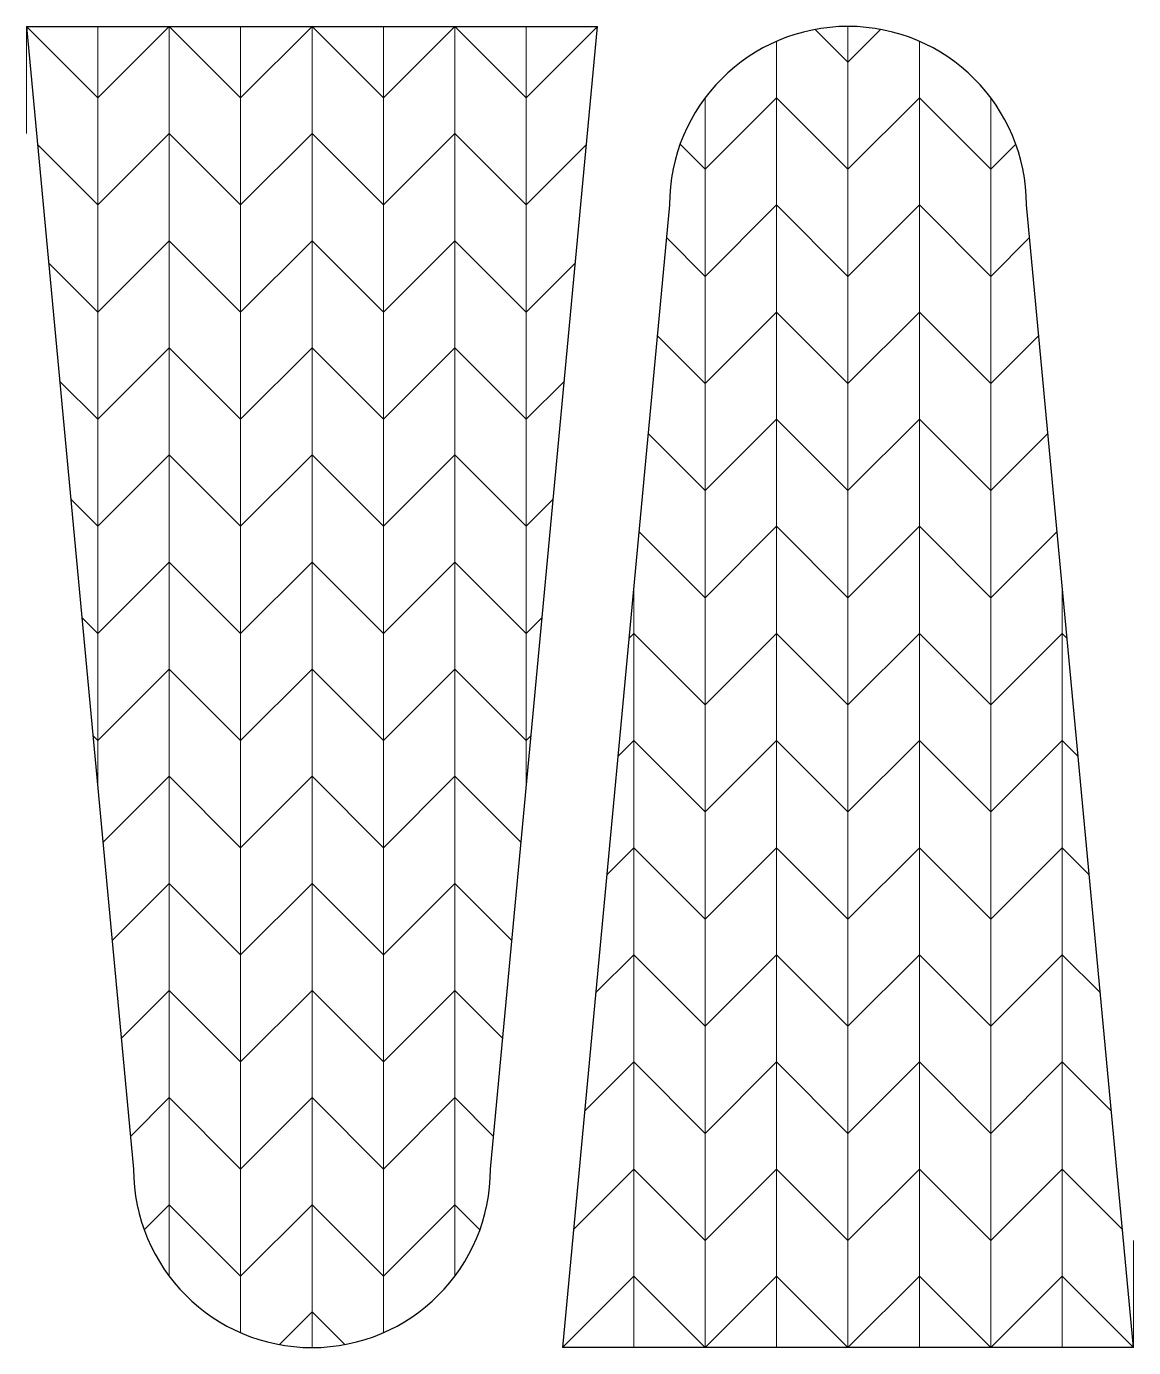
# Model space of a CAD drawing. Header units: inches. Extents: x 3.3 to 34.3, y 31.2 to 68.2.
import ezdxf

# ---------------------------------------------------------------- set-up
doc = ezdxf.new("R2010")
doc.units = ezdxf.units.IN
doc.header["$MEASUREMENT"] = 0
doc.layers.get('0').update_dxf_attribs({"lineweight": 25})
doc.layers.add('hatch', color=1, linetype='Continuous', lineweight=13)

msp = doc.modelspace()

# ---------------------------------------------------------------- linework, layer by layer
for p, q in [((3.253, 68.236), (19.253, 68.236)), ((3.253, 68.236), (6.253, 36.236)), ((16.253, 36.236), (19.253, 68.236)), ((21.266, 63.236), (18.266, 31.236)), ((34.266, 31.236), (31.266, 63.236)), ((34.266, 31.236), (18.266, 31.236))]:
    msp.add_line(p, q)
for centre, start, end in [((26.266, 63.236), 0, 180), ((11.253, 36.236), 180, 0)]:
    msp.add_arc(centre, 5, start, end)
at = {"layer": 'hatch'}
for p, q in [((3.253, 68.236), (3.253, 65.236)), ((5.253, 66.236), (3.253, 68.236)), ((5.253, 68.236), (5.253, 46.903)), ((5.253, 66.236), (7.253, 68.236)), ((7.253, 68.236), (7.253, 33.236)), ((9.253, 66.236), (7.253, 68.236)), ((9.253, 68.236), (9.253, 31.654)), ((9.253, 66.236), (11.253, 68.236)), ((11.253, 68.236), (11.253, 31.236)), ((13.253, 66.236), (11.253, 68.236)), ((13.253, 68.236), (13.253, 31.654)), ((13.253, 66.236), (15.253, 68.236)), ((15.253, 68.236), (15.253, 33.236)), ((17.253, 66.236), (15.253, 68.236)), ((17.253, 68.236), (17.253, 46.903)), ((17.253, 66.236), (19.253, 68.236)), ((25.35, 68.152), (26.266, 67.236)), ((26.266, 31.236), (26.266, 68.236)), ((27.181, 68.152), (26.266, 67.236)), ((24.266, 31.236), (24.266, 67.819)), ((28.266, 31.236), (28.266, 67.819)), ((22.266, 31.236), (22.266, 66.236)), ((24.266, 66.236), (22.266, 64.236)), ((24.266, 66.236), (26.266, 64.236)), ((28.266, 66.236), (26.266, 64.236)), ((28.266, 66.236), (30.266, 64.236)), ((30.266, 31.236), (30.266, 66.236)), ((5.253, 63.236), (7.253, 65.236)), ((9.253, 63.236), (7.253, 65.236)), ((9.253, 63.236), (11.253, 65.236)), ((13.253, 63.236), (11.253, 65.236)), ((13.253, 63.236), (15.253, 65.236)), ((17.253, 63.236), (15.253, 65.236)), ((5.253, 63.236), (3.564, 64.926)), ((17.253, 63.236), (18.943, 64.926)), ((21.564, 64.938), (22.266, 64.236)), ((30.967, 64.938), (30.266, 64.236)), ((24.266, 63.236), (22.266, 61.236)), ((24.266, 63.236), (26.266, 61.236)), ((28.266, 63.236), (26.266, 61.236)), ((28.266, 63.236), (30.266, 61.236)), ((5.253, 60.236), (7.253, 62.236)), ((9.253, 60.236), (7.253, 62.236)), ((9.253, 60.236), (11.253, 62.236)), ((13.253, 60.236), (11.253, 62.236)), ((13.253, 60.236), (15.253, 62.236)), ((17.253, 60.236), (15.253, 62.236)), ((21.18, 62.322), (22.266, 61.236)), ((31.352, 62.322), (30.266, 61.236)), ((5.253, 60.236), (3.874, 61.615)), ((17.253, 60.236), (18.633, 61.615)), ((24.266, 60.236), (22.266, 58.236)), ((24.266, 60.236), (26.266, 58.236)), ((28.266, 60.236), (26.266, 58.236)), ((28.266, 60.236), (30.266, 58.236)), ((20.923, 59.579), (22.266, 58.236)), ((31.609, 59.579), (30.266, 58.236)), ((5.253, 57.236), (7.253, 59.236)), ((9.253, 57.236), (7.253, 59.236)), ((9.253, 57.236), (11.253, 59.236)), ((13.253, 57.236), (11.253, 59.236)), ((13.253, 57.236), (15.253, 59.236)), ((17.253, 57.236), (15.253, 59.236)), ((5.253, 57.236), (4.184, 58.305)), ((17.253, 57.236), (18.322, 58.305)), ((24.266, 57.236), (22.266, 55.236)), ((24.266, 57.236), (26.266, 55.236)), ((28.266, 57.236), (26.266, 55.236)), ((28.266, 57.236), (30.266, 55.236)), ((20.666, 56.836), (22.266, 55.236)), ((31.866, 56.836), (30.266, 55.236)), ((5.253, 54.236), (7.253, 56.236)), ((9.253, 54.236), (7.253, 56.236)), ((9.253, 54.236), (11.253, 56.236)), ((13.253, 54.236), (11.253, 56.236)), ((13.253, 54.236), (15.253, 56.236)), ((17.253, 54.236), (15.253, 56.236)), ((5.253, 54.236), (4.495, 54.995)), ((17.253, 54.236), (18.012, 54.995)), ((20.409, 54.093), (22.266, 52.236)), ((24.266, 54.236), (22.266, 52.236)), ((24.266, 54.236), (26.266, 52.236)), ((28.266, 54.236), (26.266, 52.236)), ((28.266, 54.236), (30.266, 52.236)), ((32.123, 54.093), (30.266, 52.236)), ((5.253, 51.236), (7.253, 53.236)), ((9.253, 51.236), (7.253, 53.236)), ((9.253, 51.236), (11.253, 53.236)), ((13.253, 51.236), (11.253, 53.236)), ((13.253, 51.236), (15.253, 53.236)), ((17.253, 51.236), (15.253, 53.236)), ((20.266, 31.236), (20.266, 52.569)), ((32.266, 31.236), (32.266, 52.569)), ((5.253, 51.236), (4.805, 51.684)), ((17.253, 51.236), (17.702, 51.684)), ((20.266, 51.236), (20.128, 51.098)), ((20.266, 51.236), (22.266, 49.236)), ((24.266, 51.236), (22.266, 49.236)), ((24.266, 51.236), (26.266, 49.236)), ((28.266, 51.236), (26.266, 49.236)), ((28.266, 51.236), (30.266, 49.236)), ((32.266, 51.236), (30.266, 49.236)), ((32.266, 51.236), (32.404, 51.098)), ((5.253, 48.236), (7.253, 50.236)), ((9.253, 48.236), (7.253, 50.236)), ((9.253, 48.236), (11.253, 50.236)), ((13.253, 48.236), (11.253, 50.236)), ((13.253, 48.236), (15.253, 50.236)), ((17.253, 48.236), (15.253, 50.236)), ((5.253, 48.236), (5.115, 48.374)), ((17.253, 48.236), (17.391, 48.374)), ((20.266, 48.236), (19.818, 47.788)), ((20.266, 48.236), (22.266, 46.236)), ((24.266, 48.236), (22.266, 46.236)), ((24.266, 48.236), (26.266, 46.236)), ((28.266, 48.236), (26.266, 46.236)), ((28.266, 48.236), (30.266, 46.236)), ((32.266, 48.236), (30.266, 46.236)), ((32.266, 48.236), (32.714, 47.788)), ((5.396, 45.379), (7.253, 47.236)), ((9.253, 45.236), (7.253, 47.236)), ((9.253, 45.236), (11.253, 47.236)), ((13.253, 45.236), (11.253, 47.236)), ((13.253, 45.236), (15.253, 47.236)), ((17.11, 45.379), (15.253, 47.236)), ((20.266, 45.236), (19.507, 44.478)), ((20.266, 45.236), (22.266, 43.236)), ((24.266, 45.236), (22.266, 43.236)), ((24.266, 45.236), (26.266, 43.236)), ((28.266, 45.236), (26.266, 43.236)), ((28.266, 45.236), (30.266, 43.236)), ((32.266, 45.236), (30.266, 43.236)), ((32.266, 45.236), (33.024, 44.478)), ((5.653, 42.636), (7.253, 44.236)), ((9.253, 42.236), (7.253, 44.236)), ((9.253, 42.236), (11.253, 44.236)), ((13.253, 42.236), (11.253, 44.236)), ((13.253, 42.236), (15.253, 44.236)), ((16.853, 42.636), (15.253, 44.236)), ((20.266, 42.236), (19.197, 41.167)), ((20.266, 42.236), (22.266, 40.236)), ((24.266, 42.236), (22.266, 40.236)), ((24.266, 42.236), (26.266, 40.236)), ((28.266, 42.236), (26.266, 40.236)), ((28.266, 42.236), (30.266, 40.236)), ((32.266, 42.236), (30.266, 40.236)), ((32.266, 42.236), (33.335, 41.167)), ((5.91, 39.893), (7.253, 41.236)), ((9.253, 39.236), (7.253, 41.236)), ((9.253, 39.236), (11.253, 41.236)), ((13.253, 39.236), (11.253, 41.236)), ((13.253, 39.236), (15.253, 41.236)), ((16.596, 39.893), (15.253, 41.236)), ((20.266, 39.236), (18.887, 37.857)), ((20.266, 39.236), (22.266, 37.236)), ((24.266, 39.236), (22.266, 37.236)), ((24.266, 39.236), (26.266, 37.236)), ((28.266, 39.236), (26.266, 37.236)), ((28.266, 39.236), (30.266, 37.236)), ((32.266, 39.236), (30.266, 37.236)), ((32.266, 39.236), (33.645, 37.857)), ((6.168, 37.15), (7.253, 38.236)), ((9.253, 36.236), (7.253, 38.236)), ((9.253, 36.236), (11.253, 38.236)), ((13.253, 36.236), (11.253, 38.236)), ((13.253, 36.236), (15.253, 38.236)), ((16.339, 37.15), (15.253, 38.236)), ((20.266, 36.236), (18.576, 34.546)), ((20.266, 36.236), (22.266, 34.236)), ((24.266, 36.236), (22.266, 34.236)), ((24.266, 36.236), (26.266, 34.236)), ((28.266, 36.236), (26.266, 34.236)), ((28.266, 36.236), (30.266, 34.236)), ((32.266, 36.236), (30.266, 34.236)), ((32.266, 36.236), (33.955, 34.546)), ((6.552, 34.535), (7.253, 35.236)), ((9.253, 33.236), (7.253, 35.236)), ((9.253, 33.236), (11.253, 35.236)), ((13.253, 33.236), (11.253, 35.236)), ((13.253, 33.236), (15.253, 35.236)), ((15.955, 34.535), (15.253, 35.236)), ((34.266, 31.236), (34.266, 34.236)), ((20.266, 33.236), (18.266, 31.236)), ((20.266, 33.236), (22.266, 31.236)), ((24.266, 33.236), (22.266, 31.236)), ((24.266, 33.236), (26.266, 31.236)), ((28.266, 33.236), (26.266, 31.236)), ((28.266, 33.236), (30.266, 31.236)), ((32.266, 33.236), (30.266, 31.236)), ((32.266, 33.236), (34.266, 31.236)), ((10.338, 31.321), (11.253, 32.236)), ((12.169, 31.321), (11.253, 32.236))]:
    msp.add_line(p, q, dxfattribs=at)

doc.saveas('drawing.dxf')
